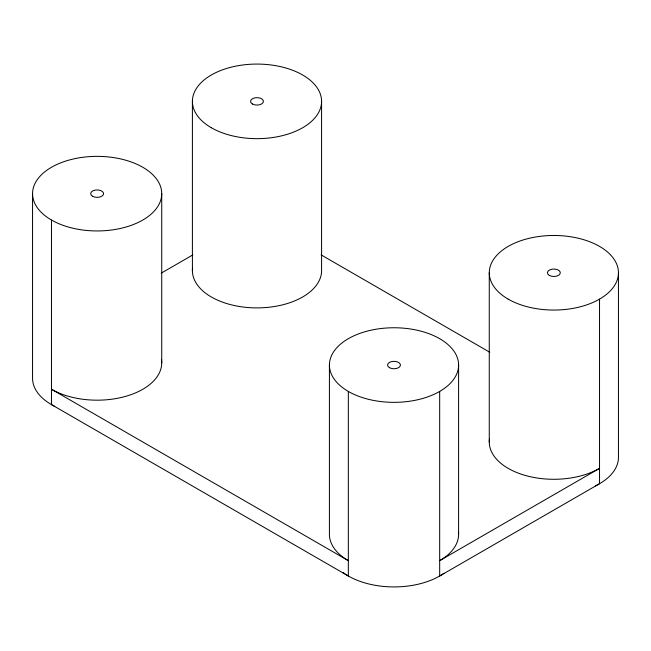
<?xml version="1.0" encoding="UTF-8"?>
<svg xmlns="http://www.w3.org/2000/svg" width="651" height="651" viewBox="0 0 651 651"><rect width="100%" height="100%" fill="white"/><g stroke="black" fill="none" stroke-linecap="round" stroke-linejoin="round"><path stroke-width="0.98" d="M161.253 273.135L192.875 254.883M321.106 254.883L489.747 352.24M618.45 272.761L618.45 457.344A64.587 37.294 0 0 1 595.388 485.906M599.53 299.126L599.53 483.709L439.677 576.005L439.677 391.422M489.267 272.761L489.267 441.996M458.597 365.048L458.597 534.284M348.334 391.422A64.587 37.294 0 0 0 456.4 374.699A64.587 37.294 0 0 0 377.287 329.032A64.587 37.294 0 0 0 348.334 391.422L348.334 576.005L51.47 404.605L51.47 220.022M329.414 365.048L329.414 534.284A64.587 37.294 0 0 0 348.334 560.657L51.47 389.257A64.587 37.294 0 0 0 124.17 396.76A64.587 37.294 0 0 0 161.529 359.979M321.586 101.369L321.586 270.604A64.587 37.294 0 0 1 254.468 307.866A64.587 37.294 0 0 1 192.598 267.683M192.403 101.369L192.403 270.604M161.733 193.656A64.587 37.294 0 0 1 64.848 225.954A64.587 37.294 0 0 1 64.848 161.358A64.587 37.294 0 0 1 161.733 193.656L161.733 362.892M32.55 193.656L32.55 378.239A64.587 37.294 0 0 0 54.749 406.379M444.031 573.222A64.587 37.294 0 0 1 343.167 572.636M489.471 439.083A64.587 37.294 0 0 0 526.83 475.865A64.587 37.294 0 0 0 599.53 468.362L439.677 560.657A64.587 37.294 0 0 0 458.402 531.371M389.444 367.685A6.461 3.727 0 0 0 400.243 366.017A6.461 3.727 0 0 0 392.333 361.451A6.461 3.727 0 0 0 389.444 367.685M92.572 196.293A6.461 3.727 0 0 0 103.379 194.625A6.461 3.727 0 0 0 95.469 190.051A6.461 3.727 0 0 0 92.572 196.293M211.323 127.734A64.587 37.294 0 0 0 319.381 111.02A64.587 37.294 0 0 0 240.276 65.344A64.587 37.294 0 0 0 211.323 127.734M252.425 104.005A6.461 3.727 0 0 0 263.232 102.329A6.461 3.727 0 0 0 255.322 97.764A6.461 3.727 0 0 0 252.425 104.005M508.187 299.126A64.587 37.294 0 0 0 616.253 282.412A64.587 37.294 0 0 0 537.14 236.744A64.587 37.294 0 0 0 508.187 299.126M549.289 275.397A6.461 3.727 0 0 0 560.096 273.729A6.461 3.727 0 0 0 552.186 269.156A6.461 3.727 0 0 0 549.289 275.397"/></g></svg>
